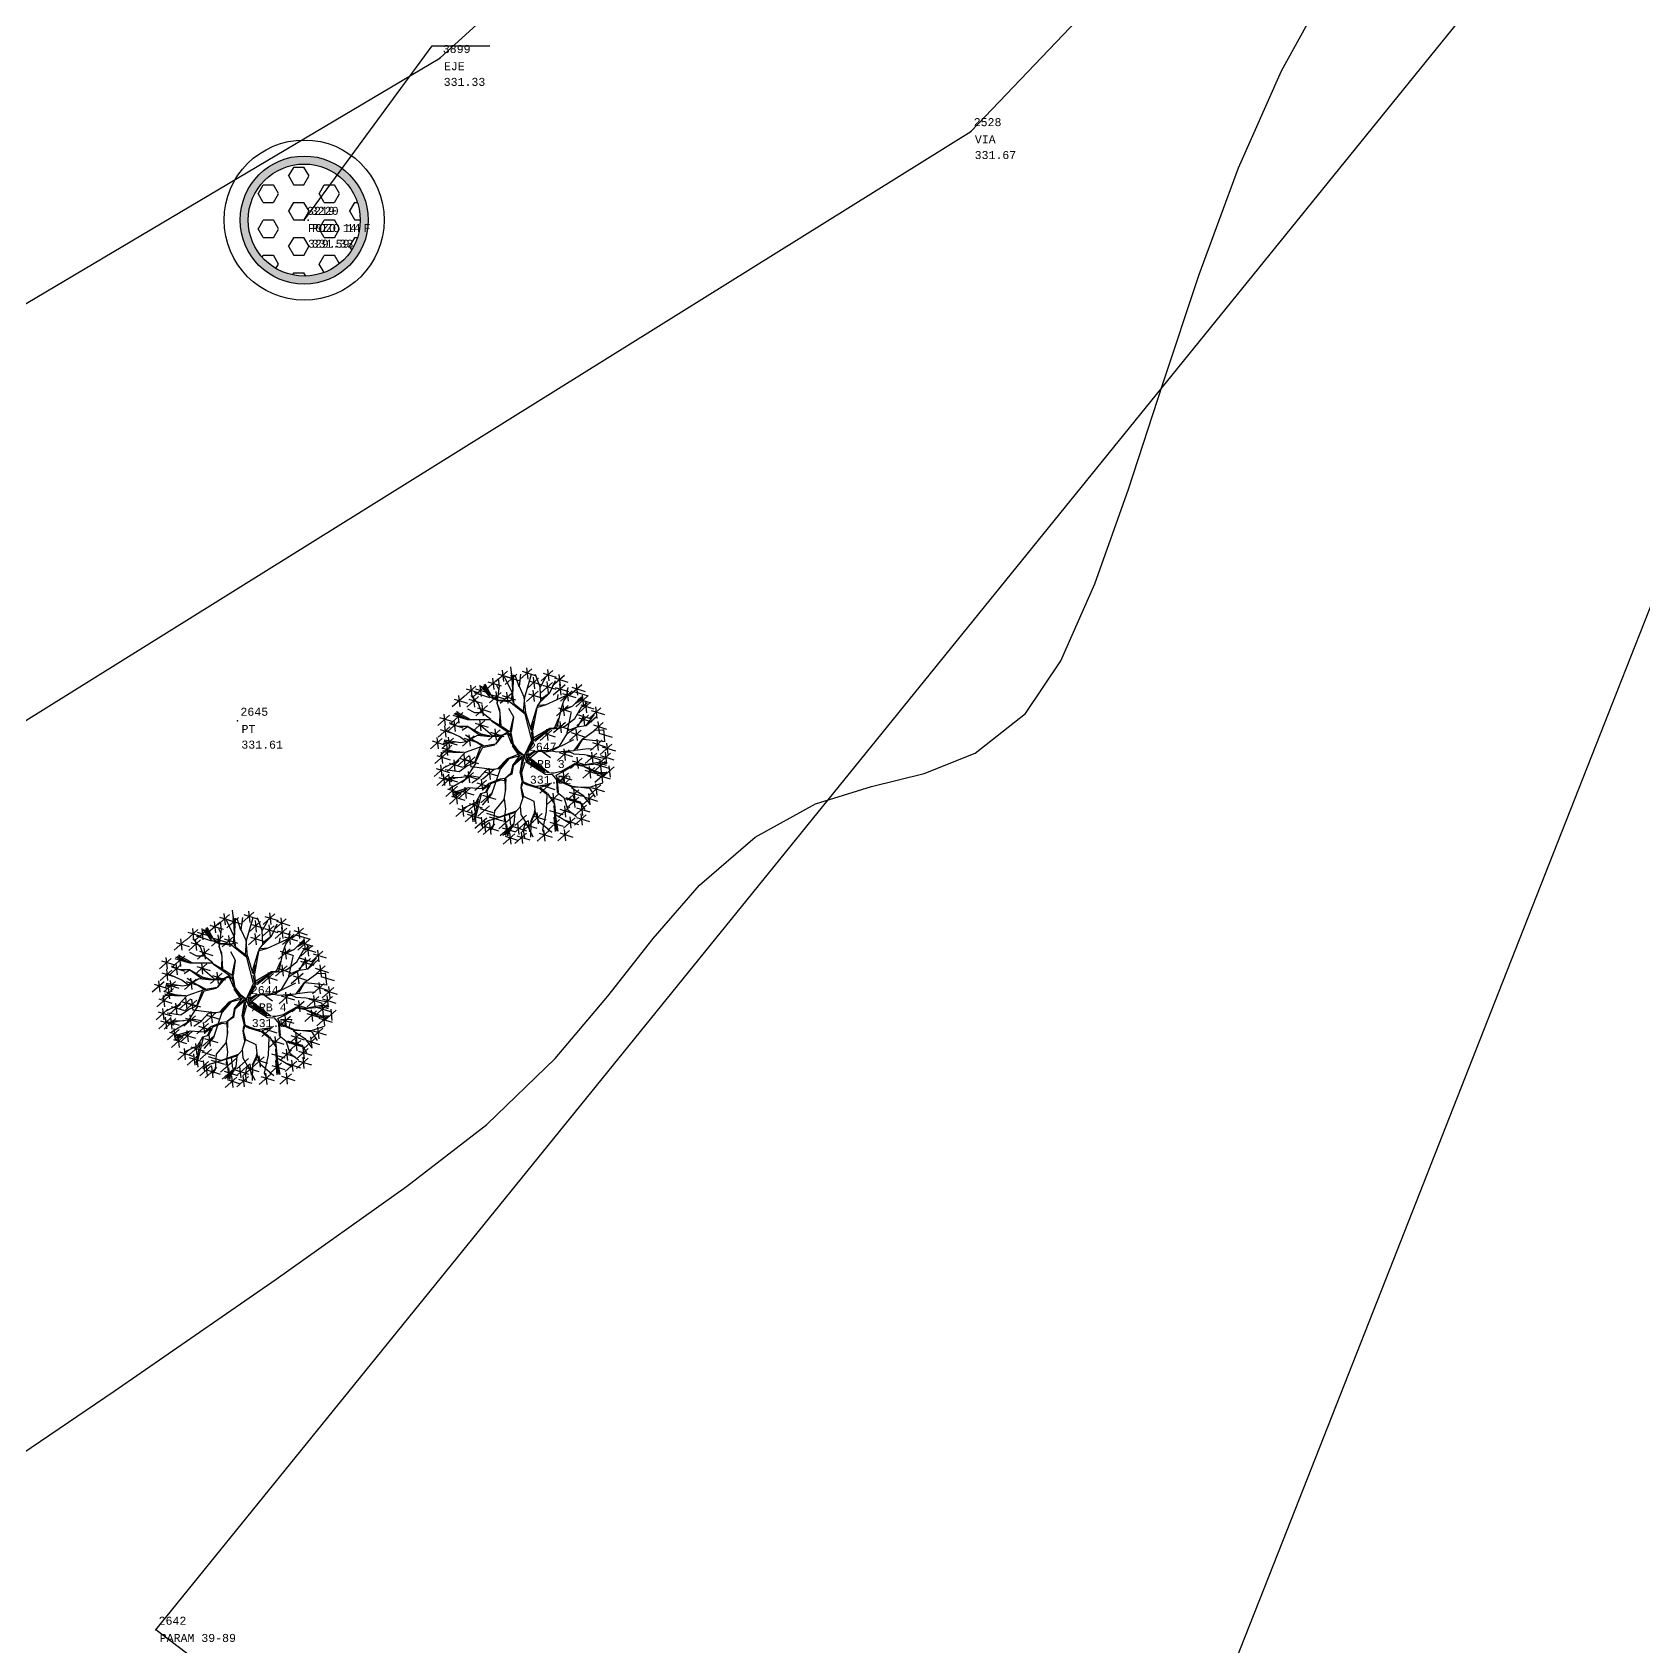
# Model space of a CAD drawing. Header units: metres. Extents: x 5050628 to 5051715, y 2427226 to 2427693.
# Drawn here: x 5051391.58 to 5051401.64, y 2427506.51 to 2427516.59 of the extents above; entities that cross this region are included whole.
import ezdxf
from ezdxf.enums import TextEntityAlignment as Align

# ---------------------------------------------------------------- set-up
doc = ezdxf.new("R2010")
doc.units = ezdxf.units.M
for name, color, linetype in [('1. Eje Vía', 7, 'Continuous'), ('ARBOLES', 3, 'Continuous'), ('C-TOPO-MINR-N', 11, 'Continuous'), ('CVL_PUNTO', 2, 'Continuous'), ('CVL_PUNTO_COR', 2, 'Continuous'), ('CVL_PUNTO_NUM', 2, 'Continuous'), ('Paramento', 7, 'Continuous'), ('POZO', 251, 'Continuous'), ('Texto', 7, 'Continuous'), ('Vía', 40, 'Continuous')]:
    doc.layers.add(name, color=color, linetype=linetype)
doc.styles.add('MONOTXT4', font='monotxt4.shx')

# ---------------------------------------------------------------- blocks, each defined once
blk = doc.blocks.new('POZO')
h = blk.add_hatch(color=251)
h.dxf.hatch_style = 1
h.paths.add_polyline_path([(0.4, 0, 1), (-0.3999999999999999, 0, 1)])
h.paths.add_polyline_path([(-0.35, 0, -1), (0.35, 0, -1)], flags=16)
h = blk.add_hatch()
h.set_pattern_fill('HEX', color=252, scale=0.02)
h.set_pattern_definition([(0, (-1173315.066588041, -1368270.076152417), (0, 0.109985226308), [0.0635, -0.127]), (120, (-1173315.066588041, -1368270.076152417), (-0.0952500000237086, -0.054992613154), [0.0635, -0.127]), (60, (-1173315.003088041, -1368270.076152417), (-0.0952500000237086, 0.054992613154), [0.0635, -0.127])])
h.paths.add_polyline_path([(-0.35, 0, 1), (0.35, 0, 1)])
at = {"color": 252}
for radius in [0.5, 0.4, 0.35]:
    blk.add_circle((0, 0), radius, dxfattribs=at)
blk = doc.blocks.new('ar-2')
at = {"layer": 'ARBOLES'}
for p, q in [((29.45731256244219, 112.4301847634485), (29.48037945652946, 112.2297089820843)), ((29.60292233136809, 112.4907601794003), (29.62598922545536, 112.290284398036)), ((29.98223099681045, 112.4553416020795), (29.77607063090546, 112.2721730824157)), ((29.88708005870045, 112.47264886378), (29.91014695278772, 112.2721730824157)), ((30.25735529246635, 112.440567668364), (30.28042218655362, 112.2400918869997)), ((28.99441500272348, 112.1470566744231), (28.78825463681849, 111.9638881547594)), ((28.89926406461349, 112.1643639361237), (28.92233095870076, 111.9638881547594)), ((29.15903121407093, 112.1495799787037), (28.95287084816594, 111.96641145904)), ((29.06388027596094, 112.1668872404042), (29.08694717004821, 111.96641145904)), ((29.38105006966092, 112.2721730824157), (29.17488970375594, 112.0890045627519)), ((29.20804836400639, 112.2274626563561), (29.44160066664002, 112.1553490659372)), ((29.28589913155093, 112.2894803441162), (29.3089660256382, 112.0890045627519)), ((29.55246350055218, 112.412877501748), (29.34630313464719, 112.2297089820843)), ((29.40091247387526, 112.0875612958776), (29.36385073400531, 112.1617151579541)), ((29.37946179489764, 112.3681670756884), (29.61301409753128, 112.2960534852696)), ((29.71552003392636, 112.3601516627266), (29.50935966802138, 112.1769831430629)), ((29.54251832827183, 112.315441236667), (29.77607063090546, 112.2433276462482)), ((29.80922929115591, 112.4106311760198), (30.04278159378954, 112.338517585601)), ((30.09900714812726, 112.2880380723078), (29.89284678222228, 112.1048695526441)), ((29.92600544247273, 112.2433276462482), (30.15955774510635, 112.1712140558294)), ((30.00385621001727, 112.3053453340083), (30.02692310410454, 112.1048695526441)), ((30.3435275266669, 112.2123157827592), (30.13736716076191, 112.0291472630954)), ((30.35250623057634, 112.4232604066635), (30.14634586467135, 112.2400918869997)), ((30.17052582101237, 112.1676053566996), (30.40407812364599, 112.0954917662807)), ((30.1795045249218, 112.3785499806038), (30.41305682755544, 112.306436390185)), ((30.24837658855691, 112.2296230444597), (30.27144348264418, 112.0291472630954)), ((30.55457830635088, 112.338517585601), (30.34841794044589, 112.1553490659372)), ((30.56611175339452, 112.1712140558294), (30.35995138748953, 111.9880455361656)), ((30.38157660069634, 112.2938071595413), (30.61512890332997, 112.2216935691225)), ((30.45942736824088, 112.3558248473015), (30.48249426232816, 112.1553490659372)), ((30.47096081528453, 112.1885213175299), (30.4940277093718, 111.9880455361656)), ((30.86004646840117, 112.1732820478806), (30.65388610249618, 111.9901135282168)), ((30.76489553029118, 112.1905893095811), (30.78796242437844, 111.9901135282168)), ((28.78563586603322, 111.9649691872316), (28.57947550012823, 111.7818006675678)), ((28.61263416037868, 111.9202587611719), (28.84618646301231, 111.8481451707531)), ((28.69048492792322, 111.9822764489321), (28.7135518220105, 111.7818006675678)), ((28.82141329706895, 112.1023462483635), (29.05496559970258, 112.0302326579447)), ((29.04318807401292, 111.9640664884364), (28.83702770810793, 111.7808979687727)), ((28.87018636835838, 111.9193560623768), (29.10373867099201, 111.847242471958)), ((28.94803713590293, 111.9813737501369), (28.9711040299902, 111.7808979687727)), ((29.23995863215431, 111.9434909352718), (28.97205519823721, 112.0314162288768)), ((28.9860295084164, 112.1048695526441), (29.21958181105003, 112.0327559622253)), ((29.44155336939008, 112.040052944484), (29.23539300348508, 111.8568844248203)), ((29.26855166373554, 111.9953425184244), (29.50210396636917, 111.9232289280056)), ((29.63190254286001, 112.0269868749918), (29.42574217695502, 111.843818355328)), ((29.45890083720547, 111.9822764489321), (29.6924531398391, 111.9101628585133)), ((29.53675160475001, 112.0442941366923), (29.55981849883728, 111.843818355328)), ((30.09555285084638, 112.0608828628873), (29.88939248494139, 111.8777143432235)), ((29.92255114519185, 112.0161724368276), (30.15610344782547, 111.9440588464089)), ((30.00040191273639, 112.0781901245878), (30.02346880682365, 111.8777143432235)), ((30.39311004773998, 112.1265036297697), (30.62666235037361, 112.0543900393509)), ((30.43440556282031, 111.9191260948752), (30.446053538208, 111.9996360022726)), ((30.69442135175497, 112.0659282138179), (30.48826098584998, 111.8827596941542)), ((30.52141964610044, 112.0212177877583), (30.75497194873406, 111.9491041973395)), ((30.59927041364498, 112.0832354755184), (30.62233730773224, 111.8827596941542)), ((30.68704476274664, 112.1285716218209), (30.92059706538026, 112.0564580314021)), ((30.74327031708436, 112.0506889441686), (30.97682261971799, 111.9785753537498)), ((30.9625739955195, 111.9707382744651), (30.75641362961451, 111.7875697548013)), ((30.78957228986496, 111.9260278484054), (31.0231245924986, 111.8539142579866)), ((31.0166290153661, 111.8648089089652), (30.81046864946112, 111.6816403893014)), ((30.8569093973378, 111.782471120477), (30.95644664155997, 111.8566249825535)), ((30.86742305740951, 111.9880455361656), (30.89048995149678, 111.7875697548013)), ((30.92147807725611, 111.8821161706657), (30.94454497134338, 111.6816403893014)), ((28.5280532493938, 111.6406305344114), (28.32189288348882, 111.4574620147476)), ((28.35505154373926, 111.5959201083517), (28.58860384637289, 111.5238065179329)), ((28.43290231128381, 111.6579377961119), (28.45596920537108, 111.4574620147476)), ((28.76401065282641, 111.6822839127899), (28.55785028692142, 111.4991153931261)), ((28.66885971471641, 111.6995911744904), (28.69192660880368, 111.4991153931261)), ((29.19795659784321, 111.809203831927), (28.99179623193822, 111.6260353122632)), ((29.02495489218867, 111.7644934058673), (29.25850719482229, 111.6923798154485)), ((29.10280565973321, 111.8265110936275), (29.12587255382048, 111.6260353122632)), ((30.4493356020777, 111.7644934058673), (30.68288790471134, 111.6923798154485)), ((30.52718636962225, 111.8265110936275), (30.55025326370952, 111.6260353122632)), ((30.60269725115884, 111.3280258998575), (30.67730423672236, 111.6705654543469)), ((30.80811321294782, 111.5906593898789), (31.04166551558145, 111.51854579946)), ((30.84362730971157, 111.8200984829055), (31.07717961234519, 111.7479848924867)), ((31.20045134079449, 111.7644934058673), (30.9942909748895, 111.5813248862036)), ((31.02744963513996, 111.7197829798077), (31.26100193777359, 111.6476693893889)), ((31.1053004026845, 111.7818006675678), (31.12836729677177, 111.5813248862036)), ((28.5362250737146, 111.4313286181325), (28.33006470780961, 111.2481600984687)), ((28.36322336806006, 111.3866181920728), (28.59677567069368, 111.314504601654)), ((28.4410741356046, 111.448635879833), (28.46414102969187, 111.2481600984687)), ((28.70280671228467, 111.5328330473446), (28.49664634637968, 111.3496645276809)), ((28.67979690669127, 111.4403040140381), (28.53049104035802, 111.501745785473)), ((28.60765577417467, 111.5501403090452), (28.63072266826195, 111.3496645276809)), ((28.86925335709958, 111.2928705245284), (28.89232025118685, 111.0923947431641)), ((29.15326449054912, 111.5423835473774), (28.94710412464413, 111.3592150277137)), ((28.98026278489459, 111.4976731213178), (29.21381508752821, 111.425559530899)), ((29.05811355243912, 111.5596908090779), (29.08118044652639, 111.3592150277137)), ((29.2897272542654, 111.2718688130357), (29.08429932470049, 111.451956763793)), ((29.42574217695502, 111.3808491048393), (29.21958181105003, 111.1976805851756)), ((29.25274047130048, 111.3361386787796), (29.48629277393411, 111.2640250883608)), ((29.33059123884503, 111.3981563665398), (29.35365813293229, 111.1976805851756)), ((30.15955774510635, 111.3303695915462), (30.39311004773998, 111.2582560011273)), ((30.2374085126509, 111.3923872793063), (30.26047540673817, 111.191911497942)), ((30.57187847691633, 111.5092112957848), (30.36571811101135, 111.326042776121)), ((30.3988767712618, 111.4645008697251), (30.63242907389543, 111.3923872793063)), ((30.47672753880634, 111.5265185574853), (30.49979443289361, 111.326042776121)), ((30.85012288684405, 111.3750800176058), (30.64396252093906, 111.191911497942)), ((30.67712118118952, 111.3303695915462), (30.91067348382315, 111.2582560011273)), ((30.75497194873406, 111.3923872793063), (30.77803884282133, 111.191911497942)), ((31.23937672456677, 111.5092112957848), (31.03321635866178, 111.326042776121)), ((31.06637501891223, 111.4645008697251), (31.29992732154585, 111.3923872793063)), ((31.09431043139383, 111.3716546220609), (31.23090969481689, 111.3777842772465)), ((31.14422578645677, 111.5265185574853), (31.16729268054404, 111.326042776121)), ((31.16413713541116, 111.3203595217095), (31.3976894380448, 111.2482459312907)), ((31.24198790295571, 111.3823772094697), (31.26505479704298, 111.1819014281054)), ((28.39990521356456, 111.2270658039614), (28.19374484765957, 111.0438972842976)), ((28.22690350791002, 111.1823553779017), (28.46045581054365, 111.1102417874829)), ((28.30475427545456, 111.2443730656619), (28.32782116954184, 111.0438972842976)), ((28.56938373396505, 111.1082597330562), (28.36322336806006, 110.9250912133925)), ((28.6025423942155, 111.2308528367682), (28.39638202831051, 111.0476843171045)), ((28.42954068856096, 111.1861424107085), (28.66309299119459, 111.1140288202897)), ((28.47423279585505, 111.1255669947567), (28.49729968994232, 110.9250912133925)), ((28.50739145610551, 111.2481600984687), (28.53045835019278, 111.0476843171045)), ((28.96440429520957, 111.2755632628279), (28.75824392930459, 111.0923947431641)), ((30.63819579741724, 111.0246079681704), (30.43203543151225, 110.8414394485067)), ((30.54304485930725, 111.0419152298709), (30.56611175339452, 110.8414394485067)), ((31.22207655400131, 111.1976805851756), (31.01591618809632, 111.0145120655118)), ((31.04907484834678, 111.1529701591159), (31.2826271509804, 111.0808565686971)), ((31.12692561589132, 111.2149878468761), (31.14999250997859, 111.0145120655118)), ((31.39404176421757, 111.1254202670908), (31.18788139831258, 110.9422517474271)), ((31.22104005856304, 111.0807098410312), (31.45459236119667, 111.0085962506124)), ((31.29889082610758, 111.1427275287913), (31.32195772019485, 110.9422517474271)), ((28.46846607233323, 110.7419226937287), (28.26230570642824, 110.558754174065)), ((28.47999951937687, 110.9698016394521), (28.27383915347187, 110.7866331197884)), ((28.30699781372233, 110.9250912133925), (28.54055011635596, 110.8529776229737)), ((28.37331513422324, 110.7592299554292), (28.39638202831051, 110.558754174065)), ((28.38484858126687, 110.9871089011527), (28.40791547535415, 110.7866331197884)), ((28.69871570473715, 110.8358089050729), (28.49255533883216, 110.6526403854092)), ((28.52571399908262, 110.7910984790132), (28.75926630171625, 110.7189848885944)), ((28.60356476662716, 110.8531161667734), (28.62663166071443, 110.6526403854092)), ((28.8750200806214, 110.9250912133925), (28.66885971471641, 110.7419226937287)), ((28.70201837496687, 110.8803807873328), (28.93557067760049, 110.808267196914)), ((28.98026278489458, 110.9020148644584), (28.77410241898959, 110.7188463447947)), ((28.7798691425114, 110.942398475093), (28.80293603659867, 110.7419226937287)), ((28.80726107924004, 110.8573044383988), (29.04081338187367, 110.78519084798)), ((28.88511184678458, 110.919322126159), (28.90817874087185, 110.7188463447947)), ((30.46519409176271, 110.9798975421108), (30.69874639439634, 110.907783951692)), ((30.86781948935259, 110.8799960306467), (30.66165912344759, 110.6968275109829)), ((30.77266855124259, 110.8973032923472), (30.79573544532986, 110.6968275109829)), ((31.12836729677177, 110.9698016394521), (30.92220693086678, 110.7866331197884)), ((30.9942909748895, 110.7303845192617), (31.01735786897677, 110.5299087378974)), ((31.03321635866178, 110.9871089011527), (31.05628325274905, 110.7866331197884)), ((31.27587071468381, 110.8203452588019), (31.06971034877882, 110.6371767391381)), ((31.10286900902928, 110.7756348327422), (31.33642131166291, 110.7035212423234)), ((31.36768632292722, 110.9698016394521), (31.16152595702223, 110.7866331197884)), ((31.18071977657382, 110.8376525205024), (31.2037866706611, 110.6371767391381)), ((31.19468461727268, 110.9250912133925), (31.4282369199063, 110.8529776229737)), ((31.43301393065335, 110.725155319449), (31.22685356474836, 110.5419867997853)), ((31.27253538481722, 110.9871089011527), (31.29560227890449, 110.7866331197884)), ((31.33786299254336, 110.7424625811496), (31.36092988663063, 110.5419867997853)), ((28.2954643666787, 110.6972122676691), (28.52901666931233, 110.6250986772503)), ((28.51322236546748, 110.5837210197935), (28.30706199956249, 110.4005525001298)), ((28.34022065981294, 110.5390105937339), (28.57377296244657, 110.4668970033151)), ((28.60837330357747, 110.57795193256), (28.40221293767248, 110.3947834128963)), ((28.41807142735748, 110.601028281494), (28.44113832144476, 110.4005525001298)), ((28.43537159792294, 110.5332415065004), (28.66892390055657, 110.4611279160816)), ((28.51322236546748, 110.5952591942605), (28.53628925955475, 110.3947834128963)), ((28.95287084816594, 110.6294254926754), (28.74671048226095, 110.4462569730116)), ((28.7798691425114, 110.5847150666157), (29.01342144514503, 110.5126014761969)), ((28.85771991005595, 110.6467327543759), (28.88078680414322, 110.4462569730116)), ((29.18279941111601, 110.4907673129873), (28.97663904521102, 110.3075987933235)), ((29.00979770546147, 110.4460568869276), (29.24335000809511, 110.3739432965088)), ((29.08764847300602, 110.5080745746878), (29.11071536709329, 110.3075987933235)), ((29.32049947268184, 110.6856740932021), (29.11433910677685, 110.5025055735383)), ((29.1474977670273, 110.6409636671424), (29.38105006966093, 110.5688500767236)), ((29.22534853457184, 110.7029813549026), (29.24841542865912, 110.5025055735383)), ((30.32823440811953, 110.4462569730116), (30.12207404221453, 110.2630884533479)), ((30.62666235037361, 110.6135605027833), (30.42050198446862, 110.4303919831195)), ((30.45366064471907, 110.5688500767236), (30.68721294735269, 110.4967364863048)), ((30.53151141226361, 110.6308677644838), (30.55457830635088, 110.4303919831195)), ((31.0894419129995, 110.7130772575612), (30.88328154709451, 110.5299087378974)), ((30.91644020734496, 110.6683668315016), (31.14999250997859, 110.5962532410827)), ((31.3005806651085, 110.6319536833457), (31.09442029920351, 110.448785163682)), ((31.12757895945396, 110.5872432572861), (31.36113126208759, 110.5151296668673)), ((31.2054297269985, 110.6492609450462), (31.22849662108578, 110.448785163682)), ((28.66885971471641, 110.3856815570599), (28.46269934881142, 110.2025130373961)), ((28.73781728865368, 110.2543432648655), (28.53165692274869, 110.0711747452018)), ((28.56481558299914, 110.2096328388058), (28.79836788563277, 110.137519248387)), ((28.57370877660642, 110.4029888187604), (28.59677567069368, 110.2025130373961)), ((28.64266635054368, 110.271650526566), (28.66573324463096, 110.0711747452018)), ((28.89664529382822, 110.3510670336588), (28.69048492792322, 110.1678985139951)), ((28.72364358817368, 110.3063566075991), (28.95719589080731, 110.2342430171804)), ((28.80149435571822, 110.3683742953593), (28.8245612498055, 110.1678985139951)), ((29.11289742589639, 110.2284739299469), (29.34644972853002, 110.156360339528)), ((30.15523270246499, 110.401546546952), (30.38878500509862, 110.3294329565332)), ((30.4493356020777, 110.2457811916474), (30.24317523617272, 110.0626126719836)), ((30.27633389642317, 110.2010707655877), (30.50988619905679, 110.1289571751689)), ((30.35418466396771, 110.2630884533479), (30.37725155805498, 110.0626126719836)), ((30.81119750307178, 110.3236638692997), (30.60503713716679, 110.1404953496359)), ((30.81119750307178, 110.1909748629291), (30.60503713716679, 110.0078063432653)), ((30.63819579741724, 110.27895344324), (30.87174810005087, 110.2068398528212)), ((30.71604656496178, 110.3409711310002), (30.73911345904906, 110.1404953496359)), ((30.71604656496178, 110.2082821246296), (30.73911345904906, 110.0078063432653)), ((31.07790846595586, 110.2400121044139), (30.87174810005087, 110.0568435847501)), ((30.88274376218713, 110.2264908062103), (31.00708873812632, 110.0645957957201)), ((30.90490676030133, 110.1953016783542), (31.13845906293495, 110.1231880879354)), ((30.98275752784587, 110.2573193661144), (31.00582442193314, 110.0568435847501)), ((31.20045134079449, 110.4073156341855), (30.9942909748895, 110.2241471145217)), ((31.1053004026845, 110.424622895886), (31.12836729677177, 110.2241471145217)), ((28.84762814389277, 110.0352095076245), (28.64146777798778, 109.8520409879607)), ((28.67462643823823, 109.9904990815648), (28.90817874087185, 109.918385491146)), ((28.75247720578277, 110.052516769325), (28.77554409987004, 109.8520409879607)), ((29.01342144514503, 109.9400195682716), (28.80726107924004, 109.7568510486079)), ((28.84041973949049, 109.895309142212), (29.07397204212412, 109.8231955517932)), ((29.04802178627594, 110.1231880879354), (28.84186142037095, 109.9400195682716)), ((28.8750200806214, 110.0784776618757), (29.10857238325503, 110.0063640714569)), ((28.91827050703503, 109.9573268299722), (28.94133740112231, 109.7568510486079)), ((28.95287084816594, 110.1404953496359), (28.97593774225322, 109.9400195682716)), ((28.9736225338211, 109.9201897359084), (28.99668942790837, 109.7197139545441)), ((29.23688198161548, 110.0395363230496), (29.03072161571048, 109.8563678033858)), ((29.06388027596094, 109.9948258969899), (29.29743257859457, 109.9227123065711)), ((29.18065642727775, 109.9126164039125), (29.41420872991138, 109.8405028134937)), ((29.5814437120441, 109.8967514140204), (29.60451060613137, 109.6962756326561)), ((29.88708005870045, 109.8736750650864), (29.68091969279547, 109.6905065454226)), ((30.16532446862817, 109.906847316679), (29.95916410272318, 109.7236787970152)), ((30.29363406698862, 109.9558845581638), (30.52718636962225, 109.883770967745)), ((30.64972924446088, 110.0236713331575), (30.44356887855589, 109.8405028134937)), ((30.47672753880634, 109.9789609070978), (30.71027984143997, 109.906847316679)), ((30.55457830635088, 110.040978594858), (30.57764520043816, 109.8405028134937)), ((30.93950710143223, 109.8794441523198), (30.73334673552724, 109.6962756326561)), ((30.94383214407359, 110.0510744975166), (30.7376717781686, 109.8679059778528)), ((30.77083043841906, 110.0063640714569), (31.00438274105269, 109.9342504810381)), ((30.84435616332223, 109.8967514140204), (30.86742305740951, 109.6962756326561)), ((30.8486812059636, 110.0683817592171), (30.87174810005087, 109.8679059778528)), ((29.18554962324791, 109.8206729811304), (28.97938925734292, 109.6375044614667)), ((29.23456677318336, 109.7528862061368), (29.02840640727837, 109.569717686473)), ((29.09039868513792, 109.837980242831), (29.11346557922519, 109.6375044614667)), ((29.33059123884503, 109.7179097097817), (29.12443087294003, 109.534741190118)), ((29.13941583507337, 109.7701934678373), (29.16248272916064, 109.569717686473)), ((29.15758953319049, 109.6731992837221), (29.39114183582411, 109.6010856933033)), ((29.22967357721321, 109.8448296289188), (29.46322587984684, 109.7727160385)), ((29.23544030073503, 109.7352169714822), (29.25850719482229, 109.534741190118)), ((29.60306892525091, 109.8174264645597), (29.39690855934593, 109.6342579448959)), ((29.45890083720547, 109.6501229347881), (29.6924531398391, 109.5780093443693)), ((29.50791798714092, 109.8347337262602), (29.53098488122819, 109.6342579448959)), ((29.51386776619559, 109.5230227316749), (29.63208559839285, 109.6787880869795)), ((29.53675160475001, 109.7121406225482), (29.55981849883728, 109.511664841184)), ((29.65352775606683, 109.6731992837221), (29.88708005870045, 109.6010856933033)), ((29.90438022926591, 109.7727160385), (29.69821986336091, 109.5895475188363)), ((29.73137852361137, 109.7352169714822), (29.75444541769864, 109.534741190118)), ((30.00962293353908, 109.7626201358414), (29.80346256763409, 109.5794516161776)), ((29.86852126278739, 109.753425653063), (29.83103755989557, 109.6102801760817)), ((29.83103755989557, 109.6102801760817), (29.84977941134149, 109.4793940094715)), ((29.83662122788455, 109.7179097097817), (30.07017353051818, 109.6457961193629)), ((29.91447199542909, 109.7799273975419), (29.93753888951636, 109.5794516161776)), ((29.99232276297364, 109.8621368906193), (30.22587506560726, 109.7900233002005)), ((30.28210061994498, 109.6010856933033), (30.07594025403999, 109.4179171736395)), ((30.16694920504147, 109.6164098312673), (30.21056005167522, 109.5230227316749)), ((30.18694968183499, 109.6183929550038), (30.21001657592226, 109.4179171736395)), ((30.47096081528453, 109.795792387434), (30.26480044937953, 109.6126238677703)), ((30.29795910962999, 109.7510819613744), (30.53151141226361, 109.6789683709556)), ((30.37580987717453, 109.8130996491346), (30.3988767712618, 109.6126238677703)), ((30.64540420181952, 109.6054125087284), (30.43924383591452, 109.4222439890646)), ((30.74343850169042, 109.8289646390267), (30.53727813578543, 109.6457961193629)), ((30.55025326370952, 109.6227197704289), (30.57332015779679, 109.4222439890646)), ((30.57043679603589, 109.784254212967), (30.80398909866951, 109.7121406225482)), ((30.64828756358043, 109.8462719007272), (30.6713544576677, 109.6457961193629)), ((30.76650539577769, 109.8347337262602), (31.00005769841132, 109.7626201358414)), ((29.68400634995517, 109.5471874737827), (29.47784598405018, 109.3640189541189)), ((29.51100464430063, 109.502477047723), (29.74455694693425, 109.4303634573042)), ((29.58885541184517, 109.5644947354832), (29.61192230593244, 109.3640189541189)), ((29.88708005870045, 109.5563752672436), (29.68091969279547, 109.3732067475799)), ((29.71407835304592, 109.511664841184), (29.94763065567954, 109.4395512507652)), ((29.79192912059046, 109.5736825289441), (29.81499601467773, 109.3732067475799)), ((30.10909891429044, 109.5563752672436), (30.34265121692408, 109.4842616768248)), ((30.47240249616498, 109.5607020826688), (30.70595479879861, 109.48858849225))]:
    blk.add_line(p, q, dxfattribs=at)
at = {"layer": 'ARBOLES', "color": 27}
for p, q in [((29.24525316642145, 111.9562030259135), (29.09065276582106, 112.1490030673125)), ((29.11500762344989, 112.1490030673125), (29.23995863215431, 111.9879832525177)), ((29.23995863215431, 111.9879832525177), (29.14042138793215, 112.1744272485958)), ((29.27702037202427, 111.9689151165552), (29.15842280444041, 112.1871393392375)), ((29.37020417512587, 111.8439128919118), (29.41361935611638, 112.1490030673125)), ((29.41361935611638, 112.1490030673125), (29.3945590327547, 112.2867173825975)), ((29.63810760904298, 112.025060183556), (29.50044971809743, 112.311082222994)), ((29.63810760904298, 112.2178602249549), (29.61904728568129, 112.3418031087115)), ((29.62036909581637, 112.3774589244272), (29.64343598990364, 112.1769831430629)), ((29.63810760904298, 112.3418031087115), (29.64975558443068, 112.2242162702758)), ((29.64446105016353, 112.0430689786317), (29.63810760904298, 112.2178602249549)), ((29.64446105016353, 111.9932799569517), (29.66246246667181, 112.3481591540323)), ((29.75564626977341, 112.1373503175576), (29.68787623115406, 112.3418031087115)), ((29.76199971089397, 112.1426470219916), (29.78741347537622, 112.360871244674)), ((29.84883007287501, 111.9562030259135), (29.76199971089397, 112.1426470219916)), ((29.85518351399557, 111.9562030259135), (29.97378108157943, 112.360871244674)), ((30.12944038903324, 112.1309942722367), (30.04790456131934, 112.3545151993531)), ((30.13579383015381, 112.1373503175576), (30.22897763325541, 112.3047261776732)), ((30.29674767187476, 112.0314162288768), (30.39628491609693, 112.2485811106724)), ((29.04088414370998, 111.8386161874778), (28.909579693885, 111.9816272071968)), ((29.382911057367, 111.8884052091578), (29.24525316642145, 111.9562030259135)), ((29.382911057367, 111.9000579589126), (29.27702037202427, 111.9689151165552)), ((29.34640243128008, 112.0573602061846), (29.36946932536735, 111.8568844248203)), ((29.49409627697687, 111.8937019135918), (29.382911057367, 111.9000579589126)), ((29.58833898693189, 111.8756931185161), (29.382911057367, 111.8884052091578)), ((29.61904728568129, 111.8884052091578), (29.49409627697687, 111.8937019135918)), ((29.86153695511614, 111.6574688958337), (29.58833898693189, 111.8756931185161)), ((29.61904728568129, 111.8884052091578), (29.64446105016353, 112.0430689786317)), ((29.63810760904298, 111.9064140042335), (29.64446105016353, 111.8629810278744)), ((29.66881590779237, 111.832260142157), (29.64446105016353, 111.9932799569517)), ((29.83718209748731, 111.7009018721928), (29.85518351399557, 111.9498469805926)), ((29.87424383735726, 111.6765370317962), (29.84883007287501, 111.9562030259135)), ((30.07967176692216, 111.7941238702319), (30.14214727127437, 111.8820491638369)), ((30.14214727127437, 111.8820491638369), (30.12944038903324, 112.1309942722367)), ((30.14214727127437, 111.9191260948752), (30.29674767187476, 112.0377722741977)), ((30.14744180554151, 111.8820491638369), (30.29674767187476, 112.0314162288768)), ((30.22262419213485, 111.8195480515153), (30.42805212169974, 111.9127700495543)), ((30.42805212169974, 111.9127700495543), (30.73937073660737, 112.0557810692734)), ((30.48417418493139, 111.7136139628345), (30.54559078243017, 111.8884052091578)), ((30.54559078243017, 111.8884052091578), (30.59535940454126, 111.9562030259135)), ((30.59535940454126, 111.9562030259135), (30.6207731690235, 112.1246382269159)), ((30.70125008988398, 111.8004799155527), (30.8569093973378, 111.9625590712343)), ((30.75737215311563, 111.8629810278744), (30.86961627957892, 111.9434909352718)), ((30.75737215311563, 111.8502689372327), (30.88232316182005, 111.9191260948752)), ((28.59100894717187, 111.6375734867302), (28.8245612498055, 111.5654598963114)), ((28.85345763065334, 111.5578908524738), (28.61096796121849, 111.6638249411545)), ((28.85345763065334, 111.5642468977946), (28.63638172570075, 111.6701809864754)), ((28.89687281164386, 111.5642468977946), (28.65438314220901, 111.6945458268719)), ((28.97840863935777, 111.6765370317962), (28.85345763065334, 111.7443348485519)), ((29.09065276582106, 111.6765370317962), (28.97840863935777, 111.6765370317962)), ((29.10230074120877, 111.6828930771171), (29.04088414370998, 111.8386161874778)), ((29.25796004866258, 111.5642468977946), (29.10230074120877, 111.6828930771171)), ((29.41997279723696, 111.732682098797), (29.37020417512587, 111.8439128919118)), ((29.37020417512587, 111.8439128919118), (29.41997279723696, 111.6828930771171)), ((29.41997279723696, 111.6828930771171), (29.41361935611638, 111.4710248997555)), ((29.43903312059865, 111.4583128091138), (29.41997279723696, 111.732682098797)), ((29.66246246667181, 111.6013238288329), (29.57563210469077, 111.7570469391936)), ((29.59998696231959, 111.3523787204331), (29.65610902555124, 111.594967783512)), ((29.62540072680185, 111.3460226751122), (29.66246246667181, 111.6013238288329)), ((29.88059727847783, 111.6638249411545), (29.66881590779237, 111.832260142157)), ((29.9801345227, 111.1966556100723), (29.86153695511614, 111.6574688958337)), ((29.96742764045887, 111.3778029017164), (29.88059727847783, 111.6638249411545)), ((29.9610741993383, 111.4212358780756), (30.06696488468104, 111.7697590298353)), ((29.99813593920826, 111.3650908110747), (30.07967176692216, 111.7941238702319)), ((30.08602520804272, 111.7761150751561), (30.22262419213485, 111.8195480515153)), ((30.10402662455098, 111.8131920061944), (30.22897763325541, 111.8259040968361)), ((30.38463694070923, 111.4212358780756), (30.45876042044913, 111.589671079078)), ((30.62233730773224, 111.809203831927), (30.41617694182725, 111.6260353122632)), ((30.446053538208, 111.501745785473), (30.49052762605195, 111.7009018721928)), ((30.49052762605195, 111.7009018721928), (30.70125008988398, 111.8004799155527)), ((30.50217560143965, 111.7390381441179), (30.69489664876342, 111.7941238702319)), ((30.56465110579186, 111.4456007184721), (30.73937073660737, 111.5769589884363)), ((30.73937073660737, 111.5769589884363), (30.8569093973378, 111.782471120477)), ((30.98111491860236, 111.6353698159385), (30.77495455269737, 111.4522012962747)), ((30.78307671273247, 111.6484681377088), (31.0166290153661, 111.57635454729)), ((30.7893949251777, 111.4340328777732), (30.89499804967099, 111.6208070769579)), ((30.88596398049237, 111.652677077639), (30.90903087457963, 111.4522012962747)), ((30.93860889630474, 111.4527824112821), (31.08782286743178, 111.6518159208379)), ((30.93860889630474, 111.4527824112821), (31.11917942658167, 111.6143168538202)), ((28.71121193600255, 111.2533883337741), (28.48090341534994, 111.3593953116897)), ((28.52980500663013, 111.488122621285), (28.76335730926376, 111.4160090308662)), ((28.85345763065334, 111.4403040140381), (28.67979690669127, 111.4403040140381)), ((28.84817161964573, 111.4340328777732), (28.7548227826363, 111.3655249668753)), ((29.24525316642145, 111.5578908524738), (28.85345763065334, 111.5578908524738)), ((29.09065276582106, 111.3025896987531), (28.85345763065334, 111.4403040140381)), ((29.04099643740651, 111.2970170559774), (28.85429876338766, 111.4340328777732)), ((29.2338212551673, 111.272137867283), (29.04099643740651, 111.2970170559774)), ((29.27702037202427, 111.259156722394), (29.09065276582106, 111.3025896987531)), ((29.49409627697687, 111.4085237874339), (29.24525316642145, 111.5578908524738)), ((29.56292522244964, 111.3343699253573), (29.2706669309037, 111.5335260120772)), ((29.54386489908794, 111.3343699253573), (29.45703453710691, 111.2845809036774)), ((29.55021834020851, 111.3089457440739), (29.46974141934803, 111.2845809036774)), ((29.61904728568129, 111.3280138800365), (29.49409627697687, 111.4085237874339)), ((29.55021834020851, 111.3089457440739), (29.62540072680185, 111.1352138386375)), ((29.59469242805246, 111.2655127677149), (29.56292522244964, 111.3343699253573)), ((29.64446105016353, 111.1097896573541), (29.59998696231959, 111.3216578347156)), ((29.65610902555124, 111.1288577933166), (29.61904728568129, 111.3280138800365)), ((29.99813593920826, 111.3523787204331), (29.96742764045887, 111.3778029017164)), ((30.00448938032882, 111.1786468149966), (29.97378108157943, 111.3460226751122)), ((29.9801345227, 111.3841589470373), (30.01719626256995, 111.5335260120772)), ((30.01719626256995, 111.1786468149966), (29.99813593920826, 111.3523787204331)), ((30.01719626256995, 111.2464446317523), (30.29674767187476, 111.4085237874339)), ((30.02990314481108, 111.209367700714), (30.25333249088424, 111.3587347657539)), ((30.03625658593164, 111.1786468149966), (30.30945455411588, 111.3958116967922)), ((30.33255945076089, 111.3750800176058), (30.1263990848559, 111.191911497942)), ((30.29674767187476, 111.4085237874339), (30.42169868057918, 111.4212358780756)), ((30.30945455411588, 111.3958116967922), (30.47146730269026, 111.4085237874339)), ((30.42169868057918, 111.4212358780756), (30.446053538208, 111.501745785473)), ((30.47146730269026, 111.4085237874339), (30.56465110579186, 111.4456007184721)), ((30.4718647112576, 111.0914933232839), (30.60882439490077, 111.3218962446719)), ((30.60882439490077, 111.3218962446719), (30.78326778143577, 111.4340328777732)), ((30.61495153864271, 111.3655249668753), (30.7893949251777, 111.4401625329588)), ((30.78326778143577, 111.4340328777732), (30.93860889630474, 111.4527824112821)), ((30.87625619822508, 111.2162498347084), (31.09431043139383, 111.3716546220609)), ((28.39638202831051, 111.0635493069966), (28.62993433094414, 110.9914357165778)), ((28.78581892156607, 110.9797172581347), (28.41242357352836, 111.0107261020148)), ((28.63660495043903, 111.1600012341817), (28.41855071727029, 111.1351220454873)), ((28.43116542497427, 111.1600012341817), (28.55551040091346, 111.1661308893673)), ((28.72346622348641, 111.1477419238105), (28.4372925687162, 111.1975003011995)), ((28.82942976819982, 111.1661308893673), (28.71121193600255, 111.2533883337741)), ((28.82330262445789, 111.1661308893673), (28.72346622348641, 111.1477419238105)), ((28.79140258955504, 111.2308528367682), (29.02495489218867, 111.1587392463494)), ((29.10230074120877, 111.0854248169575), (28.80368900854227, 110.9794907282768)), ((29.11560342297003, 111.0853636680983), (28.81068791675391, 111.2843971776542)), ((29.01612744221868, 111.2782675224686), (28.82330262445789, 111.1661308893673)), ((29.07199257633628, 111.0666141345894), (28.97251659558493, 110.7990727141356)), ((29.10298871526606, 111.0604844794038), (28.98477088306879, 110.8052023693212)), ((28.99738559077277, 111.172621112505), (29.14047241815787, 111.0979835464215)), ((29.24607554265116, 111.2533883337741), (29.01612744221868, 111.2782675224686)), ((29.33949587637648, 111.1288577933166), (29.10230074120877, 111.0854248169575)), ((29.10947627922811, 111.0666141345894), (29.32717009217674, 111.1163725119784)), ((29.40790422148218, 111.2595179889597), (29.26481739409707, 111.2595179889597)), ((29.45703453710691, 111.2845809036774), (29.27702037202427, 111.259156722394)), ((29.43277321667002, 111.2782675224686), (29.3394243796606, 111.1289923903016)), ((29.46974141934803, 111.2845809036774), (29.33949587637648, 111.1288577933166)), ((29.76255771807398, 110.9234686576081), (29.63821274213479, 111.0979835464215)), ((29.74929282865284, 110.9667786376351), (29.64446105016353, 111.1097896573541)), ((29.75564626977341, 110.9922028189185), (29.65610902555124, 111.1288577933166)), ((29.84801392134749, 110.9175192863985), (29.9801345227, 111.1966556100723)), ((29.84801392134749, 110.9175192863985), (30.00448938032882, 111.1786468149966)), ((29.91765901834778, 110.9922028189185), (30.01719626256995, 111.159578679034)), ((29.91825925316307, 110.9360885359313), (30.04260422910227, 111.0168557572004)), ((29.94925539209285, 110.8863301585424), (30.09234221947795, 111.0045964468292)), ((30.01773523391443, 110.9858469133203), (30.10495692718193, 111.0168557572004)), ((30.09234221947795, 111.0045964468292), (30.15469491755761, 111.0045964468292)), ((30.10495692718193, 111.0168557572004), (30.29778174494272, 111.0168557572004)), ((30.15469491755761, 111.0045964468292), (30.31003603242658, 110.892459813728)), ((30.19181820022931, 110.9858469133203), (30.32265074013056, 111.0107261020148)), ((30.27903989349681, 111.0168557572004), (30.4718647112576, 111.0914933232839)), ((30.29778174494272, 111.0168557572004), (30.42212672088192, 110.9919765685059)), ((30.3475197353184, 111.0168557572004), (30.47835227521964, 111.0914933232839)), ((30.42212672088192, 110.9919765685059), (30.72704222709804, 111.0168557572004)), ((30.49060656270351, 111.0914933232839), (30.72091508335611, 111.2097596115707)), ((30.62756624634669, 111.0045964468292), (30.72091508335611, 110.9548380694402)), ((30.72704222709804, 111.0168557572004), (30.87625619822508, 111.2162498347084)), ((30.74578407854395, 111.022985412386), (30.97609259919656, 111.0482251690326)), ((30.77678021747372, 111.0356052907093), (30.88887090592905, 111.2285091450796)), ((30.88887090592905, 111.2162498347084), (31.27452054145063, 111.172621112505)), ((30.97609259919656, 111.0482251690326), (31.06295387224394, 111.0417349458949)), ((28.40629642978642, 110.9919765685059), (28.76707707012016, 110.9797172581347)), ((28.64802970108846, 110.8174115725952), (28.41824691389473, 110.7051214385936)), ((28.80368900854227, 110.9794907282768), (28.64802970108846, 110.8174115725952)), ((28.84817161964573, 110.7431846815611), (28.69859722829857, 110.6371777036454)), ((28.99125844703083, 110.79294305895), (28.79807320904993, 110.5001618818497)), ((28.98477088306879, 110.8052023693212), (28.84817161964573, 110.7431846815611)), ((29.28355924554298, 110.6808064258488), (28.9162910412472, 110.7244351480522)), ((29.54486390512536, 110.8675806250335), (29.37690808255241, 110.6934263041721)), ((29.55099104886729, 110.8614509698479), (29.40790422148218, 110.6934263041721)), ((29.43277321667002, 110.6934263041721), (29.58234760801718, 110.8675806250335)), ((29.73768872288615, 110.9422181911169), (29.54486390512536, 110.8675806250335)), ((29.75643057433206, 110.9173390024225), (29.55099104886729, 110.8614509698479)), ((29.64433988587672, 110.7741935254411), (29.61334374694695, 110.6122985149509)), ((29.65082744983876, 110.7431846815611), (29.62595845465092, 110.6000392045797)), ((29.84801392134749, 110.9175192863985), (29.65082744983876, 110.7431846815611)), ((29.6569545935807, 110.7680638702555), (29.7812995695199, 110.9360885359313)), ((29.81229570844967, 110.9234686576081), (29.6569545935807, 110.7680638702555)), ((29.85518351399557, 110.9169896159551), (29.74929282865284, 110.9667786376351)), ((29.85518351399557, 110.9169896159551), (29.75564626977341, 110.9922028189185)), ((29.81229570844967, 110.8737102802191), (29.76904528203603, 110.6249183932742)), ((29.84801392134749, 110.9175192863985), (29.77517242577797, 110.6122985149509)), ((29.85590655508341, 110.8116925924589), (29.80004142096581, 110.6184281701365)), ((29.84801392134749, 110.9175192863985), (29.88695071959839, 110.8110555272743)), ((29.89330416071896, 110.9540665469934), (29.88059727847783, 110.9169896159551)), ((29.88059727847783, 110.9169896159551), (29.90495213610666, 110.8174115725952)), ((29.88695071959839, 110.8110555272743), (30.22262419213485, 110.5991873499128)), ((29.90495213610666, 110.8174115725952), (29.91765901834778, 110.9169896159551)), ((29.91765901834778, 110.9169896159551), (29.91765901834778, 110.9922028189185)), ((29.924386396905, 110.9112093472369), (30.01773523391443, 110.9858469133203)), ((29.93036590058891, 110.8979214799926), (30.29145313760762, 110.6182554858753)), ((29.93671934170948, 110.8046994819535), (29.93036590058891, 110.8672005942751)), ((29.93036590058891, 110.8672005942751), (30.20991730989373, 110.6553324169136)), ((30.20356386877316, 110.630967576517), (29.93671934170948, 110.8046994819535)), ((30.20991730989373, 110.6553324169136), (29.96742764045887, 110.8110555272743)), ((30.50217560143965, 110.6489763715928), (30.73937073660737, 110.7866906868778)), ((30.52809026559533, 110.9919765685059), (30.65856238527646, 110.9858469133203)), ((30.53394280704247, 110.6426203262719), (30.7330172954868, 110.7676225509152)), ((30.69481778369805, 110.835285604587), (30.92837008633167, 110.7631720141682)), ((30.72091508335611, 110.9548380694402), (30.90761275737496, 110.9422181911169)), ((30.7330172954868, 110.7676225509152), (30.90032457832832, 110.7369016651978)), ((30.73937073660737, 110.7866906868778), (30.88232316182005, 110.7549104602735)), ((30.88232316182005, 110.7549104602735), (31.19893631099481, 110.7866906868778)), ((30.90032457832832, 110.7369016651978), (31.1555211300043, 110.630967576517)), ((31.13751971349603, 110.6118994405545), (30.90667801944888, 110.7241895745561)), ((30.90761275737496, 110.9422181911169), (31.29326239289654, 110.8737102802191)), ((31.18093489448655, 110.8110555272743), (30.91938490169001, 110.7612665055944)), ((30.95536559111723, 110.9250912133925), (31.18891789375086, 110.8529776229737)), ((31.29847355521698, 110.7983434366326), (31.18093489448655, 110.8110555272743)), ((31.19893631099481, 110.7866906868778), (31.29317902094984, 110.7549104602735)), ((31.29847355521698, 110.7803346415569), (31.22435007547707, 110.7919873913118)), ((28.69859722829857, 110.6371777036454), (28.45603442016211, 110.6746767706632)), ((28.56812510861745, 110.5250410705442), (28.46216156390404, 110.5001618818497)), ((28.63011738647699, 110.5250410705442), (28.47477627160801, 110.4817729162929)), ((28.79807320904993, 110.5001618818497), (28.53064140572563, 110.3386274393116)), ((28.7548227826363, 110.5376609488675), (28.53676854946755, 110.5315312936819)), ((28.92277860520924, 110.562540137562), (28.63011738647699, 110.5250410705442)), ((29.05973828885242, 110.5376609488675), (28.92277860520924, 110.562540137562)), ((29.06586543259436, 110.5315312936819), (28.92277860520924, 110.4381441940895)), ((29.17795612104969, 110.6685471154776), (29.05973828885242, 110.5376609488675)), ((29.22769411142537, 110.4320145389039), (29.10947627922811, 110.3386274393116)), ((29.40790422148218, 110.6934263041721), (29.17795612104969, 110.6685471154776)), ((29.41439178544423, 110.5066521049874), (29.22769411142537, 110.4320145389039)), ((29.42664607292809, 110.4940322266641), (29.25256310661321, 110.4255243157662)), ((29.42051892918616, 110.6869360810344), (29.27094453783901, 110.2452403397192)), ((29.51386776619559, 110.5189114153586), (29.41439178544423, 110.5066521049874)), ((29.50125305849161, 110.4817729162929), (29.42664607292809, 110.4940322266641)), ((29.50125305849161, 110.5189114153586), (29.51999490993753, 110.3321372161739)), ((29.61334374694695, 110.6122985149509), (29.51386776619559, 110.5250410705442)), ((29.58234760801718, 110.5751600158852), (29.51386776619559, 110.5189114153586)), ((29.51999490993753, 110.3072580274794), (29.52612205367945, 110.512781760173)), ((29.62595845465092, 110.6000392045797), (29.58234760801718, 110.5751600158852)), ((29.77517242577797, 110.6122985149509), (29.81229570844967, 110.4568937275984)), ((29.80004142096581, 110.4504035044607), (29.78742671326183, 110.3570164048684)), ((29.81878327241171, 110.4320145389039), (29.79391427722387, 110.3635066280061)), ((29.80004142096581, 110.6184281701365), (29.82491041615364, 110.4691530379696)), ((29.81229570844967, 110.4568937275984), (29.88726311423329, 110.413265005395)), ((29.82491041615364, 110.4691530379696), (29.91213210942114, 110.4255243157662)), ((30.29145313760762, 110.6182554858753), (30.20356386877316, 110.630967576517)), ((30.22262419213485, 110.5991873499128), (30.34122175971871, 110.5928313045919)), ((30.30945455411588, 110.6182554858753), (30.37193005846809, 110.6182554858753)), ((30.34122175971871, 110.5928313045919), (30.42169868057918, 110.493253261232)), ((30.37193005846809, 110.6182554858753), (30.50217560143965, 110.6489763715928)), ((30.40263835721749, 110.5811785548371), (30.446053538208, 110.493253261232)), ((30.40899179833805, 110.5811785548371), (30.53394280704247, 110.6426203262719)), ((30.41599957713998, 110.4879025714785), (30.42825386462385, 110.2823788387849)), ((30.42169868057918, 110.493253261232), (30.70125008988398, 110.3693103774755)), ((30.45348328003181, 110.2823788387849), (30.43474142858589, 110.4817729162929)), ((30.446053538208, 110.493253261232), (30.69489664876342, 110.3883785134381)), ((31.01892214591217, 110.3756664227964), (31.23070351659764, 110.4434642395521)), ((31.2487049331059, 110.5811785548371), (31.13751971349603, 110.6118994405545)), ((31.26141181534702, 110.5991873499128), (31.1438731546166, 110.6246115311962)), ((31.1555211300043, 110.630967576517), (31.27411869758816, 110.6246115311962)), ((28.49585800906187, 110.3409711310002), (28.72941031169549, 110.2688575405814)), ((28.86042590712959, 110.3570164048684), (28.58037939610131, 110.2701195284137)), ((28.70508479226062, 110.2823788387849), (28.58037939610131, 110.2574996500904)), ((28.59912124754722, 110.2326204613959), (28.70508479226062, 110.2823788387849)), ((28.61173595525119, 110.2077412727014), (28.84168405568368, 110.3447570944972)), ((29.10947627922811, 110.3386274393116), (28.86042590712959, 110.3570164048684)), ((29.03450887344448, 110.1579828953125), (28.95990188788095, 109.7909247200808)), ((29.0907344277822, 110.2452403397192), (28.97251659558493, 109.7656849634342)), ((29.07811972007822, 110.2513699949048), (28.99125844703083, 110.0956046396002)), ((29.18408326479162, 110.2823788387849), (29.07811972007822, 110.2513699949048)), ((29.28589913155093, 110.2731843560065), (29.07973876564594, 110.0900158363428)), ((29.27094453783901, 110.2452403397192), (29.10298871526606, 110.0523364853489)), ((29.12173056671197, 110.3321372161739), (29.22769411142537, 110.4071353502094)), ((29.22769411142537, 110.4071353502094), (29.16534141334572, 110.2823788387849)), ((29.25256310661321, 110.4255243157662), (29.18408326479162, 110.2823788387849)), ((29.19074819344093, 110.290491617707), (29.21381508752821, 110.0900158363428)), ((29.48899877100775, 110.1518532401269), (29.3210429484348, 109.9524591626189)), ((29.51999490993753, 110.3321372161739), (29.48899877100775, 110.1518532401269)), ((29.49512591474968, 110.1641125504981), (29.51999490993753, 109.9838285744511)), ((29.83103755989557, 110.1954819623303), (29.77517242577797, 110.0397166070256)), ((29.78742671326183, 110.3570164048684), (29.81878327241171, 110.182862084007)), ((29.79391427722387, 110.3635066280061), (29.83716470363751, 110.2077412727014)), ((29.83716470363751, 110.2077412727014), (30.01773523391443, 110.1204838282947)), ((29.88726311423329, 110.413265005395), (30.12369877862784, 110.3447570944972)), ((29.91213210942114, 110.4255243157662), (30.09234221947795, 110.3696362831916)), ((30.28516703723874, 110.413265005395), (30.05521893680625, 110.3818955935629)), ((30.12369877862784, 110.3696362831916), (30.25417089830897, 110.263629305276)), ((30.12369877862784, 110.3447570944972), (30.24804375456703, 110.2452403397192)), ((30.12982592236977, 110.3696362831916), (30.28516703723874, 110.413265005395)), ((30.24804375456703, 110.2452403397192), (30.23542904686306, 109.9340701970621)), ((30.2602980420509, 110.2574996500904), (30.37851587424817, 110.0707254509057)), ((30.42825386462385, 110.2823788387849), (30.54647169682112, 110.1889917391926)), ((30.54647169682112, 110.1889917391926), (30.61495153864271, 109.9712086961278)), ((30.56521354826702, 110.1706027736358), (30.81426392036554, 110.1020948627379)), ((30.577828255971, 110.1889917391926), (30.8265182078494, 110.1082245179235)), ((30.68343138046429, 110.3635066280061), (30.88274376218713, 110.2264908062103)), ((30.69489664876342, 110.3883785134381), (30.99986182255049, 110.350242241513)), ((30.70125008988398, 110.3693103774755), (31.01892214591217, 110.3756664227964)), ((30.99986182255049, 110.350242241513), (31.09939906677265, 110.1945191311523)), ((31.02744963513996, 110.3626052081258), (31.26100193777359, 110.290491617707)), ((28.99125844703083, 110.0956046396002), (28.7548227826363, 109.9838285744511)), ((29.67569644502661, 109.9153206635532), (29.21507940372139, 109.7721751865719)), ((29.24607554265116, 109.7844344969431), (29.71281972769831, 109.9524591626189)), ((29.3210429484348, 109.9524591626189), (29.30230109698889, 109.6787880869795)), ((29.6765946501541, 109.8794441523198), (29.4704342842491, 109.6962756326561)), ((29.51999490993753, 109.9838285744511), (29.48899877100775, 109.753425653063)), ((29.68182358876854, 109.9153206635532), (29.66308173732262, 109.7285464643685)), ((29.7812995695199, 110.0274572966544), (29.68182358876854, 109.9153206635532)), ((29.77517242577797, 110.0397166070256), (29.78742671326183, 109.883951251721)), ((29.78742671326183, 109.883951251721), (29.86852126278739, 109.753425653063)), ((30.02386237765636, 109.9091910083676), (29.95538253583477, 109.7595553082486)), ((30.04260422910227, 109.9153206635532), (29.96187009979682, 109.7472959978774)), ((30.01773523391443, 110.1204838282947), (30.04260422910227, 109.9153206635532)), ((30.03034994161841, 109.9650790409422), (30.02386237765636, 109.9091910083676)), ((30.04260422910227, 109.9153206635532), (30.09882978344, 109.7721751865719)), ((30.07017353051818, 109.9241545783795), (30.09324042460545, 109.7236787970152)), ((30.23542904686306, 109.9340701970621), (30.16694920504147, 109.6164098312673)), ((30.36626158676431, 110.0458462622112), (30.37851587424817, 109.852942407841)), ((30.37851587424817, 110.0707254509057), (30.39725772569408, 109.883951251721)), ((30.39113058195214, 109.883951251721), (30.44086857232783, 109.5915306425728)), ((30.39725772569408, 109.883951251721), (30.65243524153452, 109.7346761195541)), ((30.61495153864271, 109.9712086961278), (30.77065307373179, 109.852942407841)), ((30.63819579741724, 110.1462644368694), (30.87174810005087, 110.0741508464506)), ((30.8265182078494, 110.1082245179235), (30.9137399011169, 109.9773383513134)), ((29.21507940372139, 109.7721751865719), (29.08460728404026, 109.6910473973507)), ((29.30230109698889, 109.6787880869795), (29.25869025035515, 109.6164098312673)), ((29.63190254286001, 109.6948333608477), (29.42574217695502, 109.511664841184)), ((29.66308173732262, 109.7285464643685), (29.47025691956183, 109.5168930764893)), ((29.66308173732262, 109.7224168091829), (29.53873676138343, 109.5107634213037)), ((29.87464840652933, 109.753425653063), (29.99899338246853, 109.4920138877949)), ((29.96187009979682, 109.7472959978774), (29.95538253583477, 109.4858842326092)), ((30.09882978344, 109.7721751865719), (30.33526544783454, 109.5727811090639)), ((30.39725772569408, 109.5854009873872), (30.37238873050624, 109.8406830974697)), ((30.37851587424817, 109.852942407841), (30.42212672088192, 109.5915306425728))]:
    blk.add_line(p, q, dxfattribs=at)

msp = doc.modelspace()

# ---------------------------------------------------------------- linework, layer by layer
at = {"layer": '1. Eje Vía', "elevation": 280.286, "flags": 128}
msp.add_lwpolyline([(5051345.746, 2427520.443), (5051352.51, 2427517.333), (5051358.772, 2427514.519), (5051364.67, 2427512.12), (5051371.06, 2427510.264), (5051376.691999999, 2427509.846), (5051384.19, 2427511.487), (5051389.464, 2427513.667000001), (5051394.125, 2427516.428000001), (5051398.963999999, 2427520.864), (5051403.471, 2427527.108), (5051405.933, 2427532.183), (5051407.541, 2427537.495), (5051408.507, 2427543.423), (5051409.041, 2427549.798000001), (5051409.366999999, 2427558.115), (5051407.360999999, 2427566.632), (5051404.166, 2427573.808), (5051401.29, 2427579.767), (5051399.167999999, 2427586.987)], dxfattribs=at)
at = {"layer": 'C-TOPO-MINR-N', "color": 32, "linetype": 'Continuous', "lineweight": -3}
for points in [[(5051390.99381418, 2427507.357529242, 332.9655000000001), (5051392.089301972, 2427508.10219165, 332.9655000000001), (5051393.101567467, 2427508.801330372, 332.9655000000001), (5051393.916052691, 2427509.381089739, 332.9655000000001), (5051394.418199678, 2427509.767614081, 332.9655000000001), (5051394.844523827, 2427510.180568765, 332.9655000000001), (5051395.173196895, 2427510.568931305, 332.9655000000001), (5051395.456170827, 2427510.930333145, 332.9655000000001), (5051395.745397567, 2427511.262405728, 332.9655000000001), (5051396.092829058, 2427511.562780498, 332.9655000000001), (5051396.469967337, 2427511.77140906, 332.9655000000001), (5051396.819210412, 2427511.879054718, 332.9655000000001), (5051397.148854191, 2427511.959566461, 332.9655000000001), (5051397.467194584, 2427512.086793282, 332.9655000000001), (5051397.782527499, 2427512.334584172, 332.9655000000001), (5051398.002471628, 2427512.662875047, 332.9655000000001), (5051398.214363826, 2427513.144024141, 332.9655000000001), (5051398.424710554, 2427513.735351703, 332.9655000000001), (5051398.640018274, 2427514.394177985, 332.9655000000001), (5051398.866793443, 2427515.077823237, 332.9655000000001), (5051399.111542526, 2427515.743607707, 332.9655000000001), (5051399.380771979, 2427516.348851649, 332.9655000000001), (5051399.721923009, 2427516.970331632, 332.9655000000001)], [(5051398.801710895, 2427505.676681317, 333.9655000000001), (5051399.3891757, 2427507.165069795, 333.9655000000001), (5051400.055227622, 2427508.857310129, 333.9655000000001), (5051400.763375229, 2427510.658041075, 333.9655000000001), (5051401.477127088, 2427512.47190139, 333.9655000000001), (5051402.159991766, 2427514.203529831, 333.9655000000001)]]:
    msp.add_polyline3d(points, dxfattribs=at)
at = {"layer": 'CVL_PUNTO', "color": 4}
for p in [(5051394.125, 2427516.428000001, 331.797), (5051394.125, 2427516.428000001, 331.797), (5051397.440999999, 2427515.971, 332.1350000000001), (5051397.440999999, 2427515.971, 332.1350000000001), (5051393.277, 2427515.417, 330.0529999999999), (5051393.277, 2427515.417, 330.0529999999999), (5051393.301, 2427515.417, 331.799), (5051393.301, 2427515.417, 331.799), (5051392.861, 2427512.288, 332.075), (5051392.861, 2427512.288, 332.075), (5051394.662999999, 2427512.069, 332.388), (5051394.662999999, 2427512.069, 332.388), (5051392.926, 2427510.549, 332.34), (5051392.926, 2427510.549, 332.34), (5051392.349999999, 2427506.61, 332.789), (5051392.349999999, 2427506.61, 332.789)]:
    msp.add_point(p, dxfattribs=at)
at = {"layer": 'Paramento', "elevation": 333.626, "flags": 128}
msp.add_lwpolyline([(5051397.58, 2427502.632), (5051392.350000001, 2427506.61), (5051401.726, 2427518.188), (5051405.58, 2427519.705)], dxfattribs=at)
at = {"layer": 'Texto', "linetype": 'ByBlock', "lineweight": -2}
msp.add_line((5051394.075935712, 2427516.505695755, 330.0529999999999), (5051394.435935712, 2427516.505695755, 330.0529999999999), dxfattribs=at)
at = {"layer": 'Texto', "linetype": 'ByBlock', "lineweight": -2, "elevation": 330.0529999999999}
msp.add_lwpolyline([(5051393.277, 2427515.417), (5051394.075935712, 2427516.505695755)], dxfattribs=at)
at = {"layer": 'Vía'}
msp.add_polyline3d([(5051389.449, 2427495.505, 331.165), (5051386.085, 2427499.176000001, 331.231), (5051383.749, 2427504.523, 331.4310000000001), (5051383.639, 2427508.288000001, 331.332), (5051389.996, 2427511.331, 331.5950000000001), (5051397.441, 2427515.971, 332.1350000000001), (5051402.721, 2427521.524, 332.7030000000001), (5051407.554, 2427528.949, 333.63), (5051409.749, 2427536.571, 334.1240000000001), (5051410.941000001, 2427545.784000001, 334.6969999999999), (5051411.748000001, 2427554.641, 335.362), (5051410.483, 2427563.474, 335.8260000000001), (5051407.639999999, 2427571.595000001, 336.2960000000001), (5051404.101, 2427579.183, 336.565), (5051402.336, 2427584.702000001, 336.699), (5051402.015999999, 2427591.905, 337), (5051404.609, 2427600.194, 337.2960000000001), (5051408.537000001, 2427605.625, 337.5660000000001), (5051417.128999999, 2427610.847, 338.1060000000001), (5051425.252, 2427614.656000001, 338.492), (5051432.158999999, 2427618.379000001, 339.042), (5051437.061999999, 2427621.918000001, 339.395), (5051442.441, 2427626.621, 339.792)], dxfattribs=at)

# ---------------------------------------------------------------- block references
at = {"layer": 'ARBOLES', "lineweight": 0, "xscale": 0.3543167345633265, "yscale": 0.3543167345633265, "zscale": 0.3543167345633265}
for p in [(5051384.075804345, 2427472.769254432, 332.388), (5051382.338804345, 2427471.249254432, 332.34)]:
    msp.add_blockref('ar-2', p, dxfattribs=at)
at = {"layer": 'POZO'}
msp.add_blockref('POZO', (5051393.277, 2427515.417, 330.0529999999999), dxfattribs=at)

# ---------------------------------------------------------------- texts
at = {"layer": 'CVL_PUNTO_COR', "color": 4, "style": 'MONOTXT4'}
for s, p in [('331.33', (5051394.148314046, 2427516.305193424, 331.797)), ('331.67', (5051397.464314045, 2427515.848193424, 332.1350000000001)), ('329.59', (5051393.300314045, 2427515.294193424, 330.0529999999999)), ('331.33', (5051393.324314045, 2427515.294193424, 331.799)), ('331.61', (5051392.884314045, 2427512.165193423, 332.075)), ('331.92', (5051394.686314045, 2427511.946193424, 332.388)), ('331.87', (5051392.949314045, 2427510.426193424, 332.34))]:
    msp.add_text(s, height=0.05, dxfattribs=at).set_placement(p, align=Align.TOP_LEFT)
at = {"layer": 'CVL_PUNTO_NUM', "color": 4, "style": 'MONOTXT4'}
for s, p in [('3899', (5051394.142677669, 2427516.44567767, 331.797)), ('2528', (5051397.458677668, 2427515.98867767, 332.1350000000001)), ('3219', (5051393.294677669, 2427515.43467767, 330.0529999999999)), ('3220', (5051393.318677669, 2427515.43467767, 331.799)), ('2645', (5051392.878677669, 2427512.30567767, 332.075)), ('2647', (5051394.680677669, 2427512.08667767, 332.388)), ('2644', (5051392.94367767, 2427510.566677669, 332.34)), ('2642', (5051392.367677669, 2427506.62767767, 332.789))]:
    msp.add_text(s, height=0.05, dxfattribs=at).set_placement(p, align=Align.BOTTOM_LEFT)
for s, p in [('EJE', (5051394.149748737, 2427516.403251263, 331.797)), ('VIA', (5051397.465748737, 2427515.946251263, 332.1350000000001)), ('POZO 14 F', (5051393.301748737, 2427515.392251263, 330.0529999999999)), ('POZO 14', (5051393.325748737, 2427515.392251263, 331.799)), ('PT', (5051392.885748736, 2427512.263251263, 332.075)), ('ARB 3', (5051394.687748737, 2427512.044251263, 332.388)), ('ARB 4', (5051392.950748737, 2427510.524251263, 332.34)), ('PARAM 39-89', (5051392.374748736, 2427506.585251263, 332.789))]:
    msp.add_text(s, height=0.05, dxfattribs=at).set_placement(p, align=Align.TOP_LEFT)

doc.saveas('drawing.dxf')
